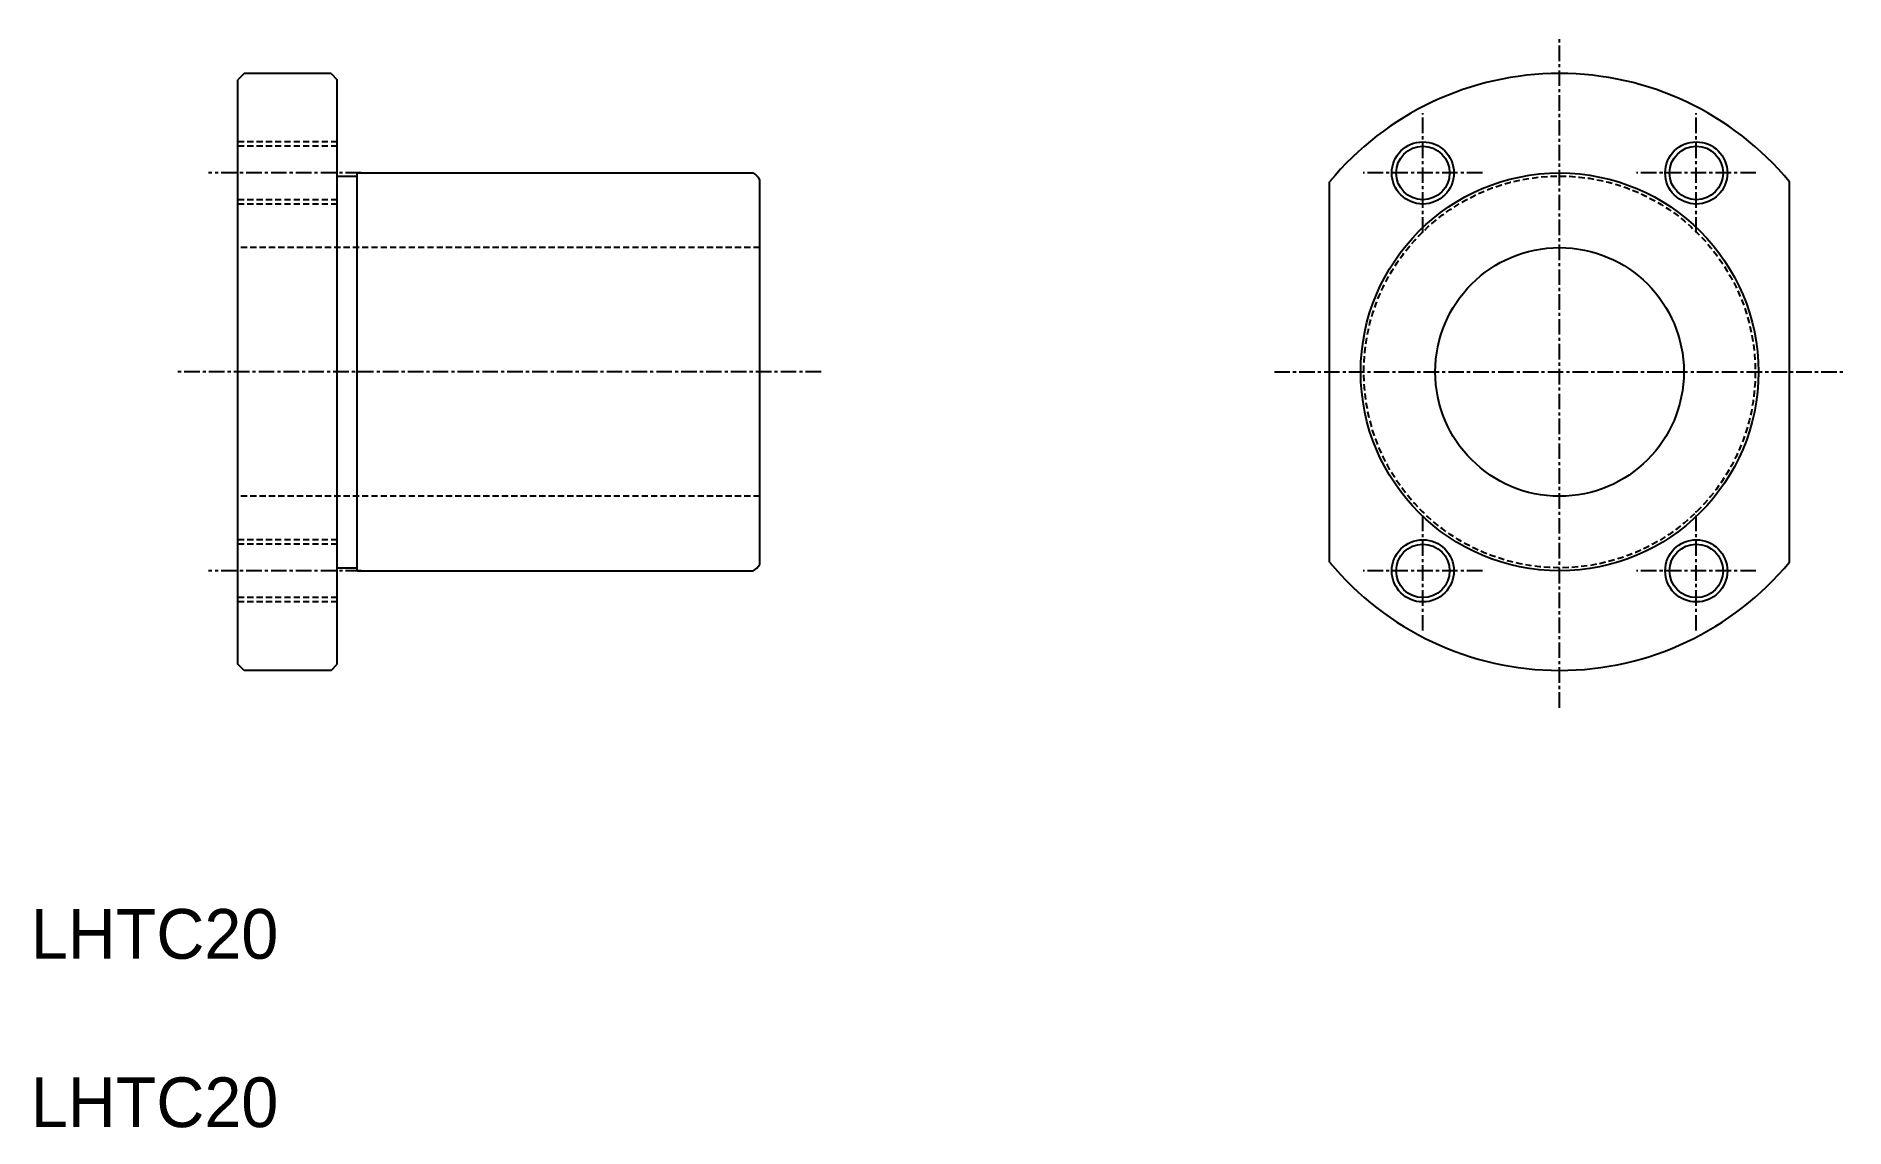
# Model space of a CAD drawing. Extents: x 45 to 190, y 62 to 150.
import ezdxf

# ---------------------------------------------------------------- set-up
doc = ezdxf.new("R2010")
doc.units = 0
doc.linetypes.add('CENTER', pattern=[2, 1.25, -0.25, 0.25, -0.25])
doc.linetypes.add('DASHED', pattern=[0.75, 0.5, -0.25])
doc.layers.get('0').update_dxf_attribs({"linetype": 'CONTINUOUS'})
doc.layers.add('CENTER', color=1, linetype='CENTER')

msp = doc.modelspace()

# ---------------------------------------------------------------- linework, layer by layer
at = {"color": 7, "linetype": 'CONTINUOUS'}
for p, q in [((61.52, 146.59), (61.02, 146.09)), ((61.02, 99.09), (61.02, 146.09)), ((68.52, 146.59), (61.52, 146.59)), ((68.52, 146.59), (69.02, 146.09)), ((69.02, 99.09), (69.02, 146.09)), ((69.02, 138.34), (70.62, 138.34)), ((70.62, 138.59), (102.48, 138.59)), ((70.62, 106.59), (70.62, 138.59)), ((103.02, 107.13), (103.02, 138.04)), ((148.87, 107.3), (148.87, 137.88)), ((185.87, 107.3), (185.87, 137.88)), ((69.02, 106.84), (70.62, 106.84)), ((70.62, 106.59), (102.48, 106.59)), ((77.15, 106.59), (77.15, 106.59)), ((85.27, 106.59), (85.27, 106.59)), ((61.52, 98.59), (61.02, 99.09)), ((68.52, 98.59), (69.02, 99.09)), ((68.52, 98.59), (61.52, 98.59))]:
    msp.add_line(p, q, dxfattribs=at)
at = {"color": 3, "linetype": 'DASHED'}
for p, q in [((69.02, 141.09), (61.02, 141.09)), ((69.02, 140.74), (61.02, 140.74)), ((69.02, 136.44), (61.02, 136.44)), ((69.02, 136.09), (61.02, 136.09)), ((103.02, 132.59), (61.02, 132.59)), ((103.02, 112.59), (61.02, 112.59)), ((69.02, 109.09), (61.02, 109.09)), ((69.02, 108.74), (61.02, 108.74)), ((69.02, 104.44), (61.02, 104.44)), ((69.02, 104.09), (61.02, 104.09))]:
    msp.add_line(p, q, dxfattribs=at)
at = {"color": 3, "linetype": 'CONTINUOUS'}
for centre in [(156.37, 138.59), (178.37, 138.59), (156.37, 106.59), (178.37, 106.59)]:
    msp.add_circle(centre, 2.5, dxfattribs=at)
at = {"color": 7, "linetype": 'CONTINUOUS'}
for centre, radius in [((156.37, 138.59), 2.15), ((178.37, 138.59), 2.15), ((167.37, 122.59), 16), ((167.37, 122.59), 10), ((156.37, 106.59), 2.15), ((178.37, 106.59), 2.15)]:
    msp.add_circle(centre, radius, dxfattribs=at)
at = {"color": 3, "linetype": 'DASHED'}
msp.add_circle((167.37, 122.59), 15.75, dxfattribs=at)
at = {"color": 7, "linetype": 'CONTINUOUS'}
for centre, radius, start, end in [((167.37, 122.59), 24, 39.5712, 140.4288), ((101.87, 137.44), 1.3, 27.7958, 62.2042), ((101.87, 107.74), 1.3, 297.7958, 332.2042), ((167.37, 122.59), 24, 219.5712, 320.4288)]:
    msp.add_arc(centre, radius, start, end, dxfattribs=at)
at = {"layer": 'CENTER', "color": 1, "linetype": 'CENTER'}
for p, q in [((167.37, 95.59), (167.37, 149.59)), ((156.37, 133.79), (156.37, 143.39)), ((178.37, 133.79), (178.37, 143.39)), ((70.94, 138.59), (58.67, 138.59)), ((161.17, 138.59), (151.57, 138.59)), ((183.17, 138.59), (173.57, 138.59)), ((107.95, 122.59), (56.12, 122.59)), ((144.42, 122.59), (190.32, 122.59)), ((156.37, 101.79), (156.37, 111.39)), ((178.37, 101.79), (178.37, 111.39)), ((70.94, 106.59), (58.67, 106.59)), ((161.17, 106.59), (151.57, 106.59)), ((183.17, 106.59), (173.57, 106.59))]:
    msp.add_line(p, q, dxfattribs=at)

# ---------------------------------------------------------------- texts
at = {"color": 7, "linetype": 'CONTINUOUS'}
for p in [(44.36, 75.4), (44.36, 61.86)]:
    msp.add_text('LHTC20', height=4, dxfattribs=at).set_placement(p)

doc.saveas('drawing.dxf')
